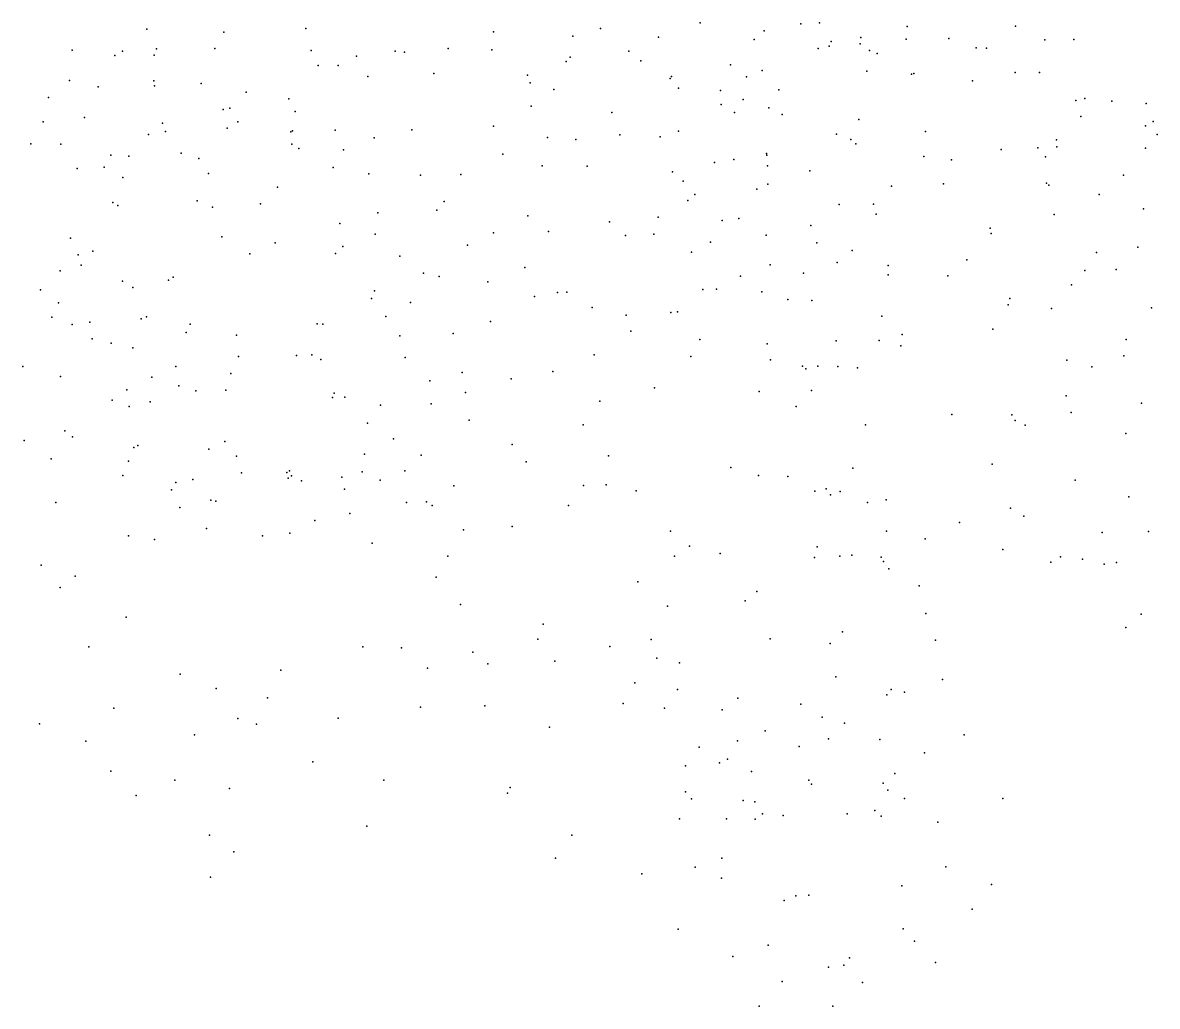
# Model space of a CAD drawing. Header units: metres. Extents: x -23.9 to 23.9, y -28.5 to 28.5.
# Drawn here: x -15.73 to -10.32, y -18.77 to -14.08 of the extents above; entities that cross this region are included whole.
import ezdxf

# ---------------------------------------------------------------- set-up
doc = ezdxf.new("R2010")
doc.units = ezdxf.units.M

msp = doc.modelspace()

# ---------------------------------------------------------------- linework, layer by layer
for p in [(-14.3811, -14.107, -1.5162), (-12.9766, -14.1072, 11.8786), (-12.5022, -14.0792, -0.2657), (-12.022, -14.0848, 7.5217), (-11.9334, -14.0798, 8.8459), (-11.5156, -14.0982, 9.1675), (-11.0002, -14.0952, 10.3849), (-15.1378, -14.1095, 2.4209), (-14.7711, -14.1243, -10.8102), (-13.4876, -14.1226, -8.0096), (-13.1096, -14.1439, 0.9244), (-12.7006, -14.1478, 0.8367), (-12.245, -14.1598, 11.0743), (-12.1971, -14.1178, 11.5529), (-11.7374, -14.1494, -0.5942), (-11.5215, -14.1574, 7.5886), (-11.3169, -14.1552, -1.6075), (-10.8603, -14.1617, 9.6665), (-10.7222, -14.1593, 10.1788), (-15.4945, -14.2099, -1.5414), (-15.2537, -14.2152, -9.8994), (-15.0926, -14.2033, 1.4471), (-14.8137, -14.2023, 2.1663), (-14.3555, -14.2111, 1.8803), (-13.9547, -14.2151, -8.446), (-13.7024, -14.2022, -8.775), (-13.4952, -14.2082, -1.6736), (-12.8423, -14.2156, -1.8208), (-11.9398, -14.2019, 10.1144), (-11.8875, -14.1905, 8.4702), (-11.878, -14.1691, -1.1342), (-11.7398, -14.1801, 8.1623), (-11.6956, -14.2112, 11.4011), (-11.1866, -14.1991, 9.9511), (-11.1382, -14.2003, 8.9819), (-15.2906, -14.2353, 2.7187), (-15.1029, -14.2339, -10.9992), (-14.1398, -14.2396, 3.3113), (-13.9107, -14.219, 3.03), (-13.1414, -14.265, 2.5835), (-13.121, -14.2433, 0.3023), (-12.7854, -14.2604, -0.1296), (-11.659, -14.2265, -1.4991), (-14.3229, -14.2837, -0.7947), (-14.2276, -14.2835, -7.547), (-13.7703, -14.3213, -8.0239), (-12.3572, -14.2808, 12.8001), (-12.2066, -14.3067, 1.1059), (-11.7079, -14.3109, 10.6397), (-11.4848, -14.3207, -0.0434), (-11.0011, -14.3172, -1.612), (-10.8851, -14.3171, -11.8802), (-15.5064, -14.3556, -8.0539), (-15.1055, -14.356, 3.2973), (-14.8794, -14.3693, -9.8117), (-14.0852, -14.336, -1.3787), (-13.3249, -14.3293, 13.0299), (-13.3124, -14.3665, 12.0283), (-12.645, -14.345, 11.4433), (-12.6393, -14.3362, 2.4459), (-12.282, -14.337, 10.6328), (-11.4956, -14.325, 8.8819), (-11.2056, -14.3567, 8.618), (-15.3696, -14.3856, -1.8576), (-15.1016, -14.3796, 0.9597), (-14.6644, -14.41, -8.7716), (-13.1999, -14.3984, 11.6182), (-12.6052, -14.392, 13.0215), (-12.4049, -14.403, 12.3897), (-12.128, -14.3998, -1.3203), (-15.6063, -14.4362, -9.8084), (-14.4617, -14.4424, -1.6449), (-13.3066, -14.4774, 0.9167), (-12.4015, -14.4698, 0.8752), (-12.2969, -14.4447, 11.9023), (-12.1755, -14.4852, 15.0916), (-10.7133, -14.4507, 0.3339), (-10.6692, -14.4403, -12.2881), (-10.5416, -14.4537, -2.3743), (-10.378, -14.4644, -11.1467), (-15.4346, -14.5306, -9.006), (-14.7742, -14.4923, -8.2256), (-14.7425, -14.4873, 3.4714), (-14.4323, -14.5022, -10.6581), (-12.9227, -14.507, 2.28), (-12.3383, -14.5078, 1.9676), (-12.1114, -14.5165, 1.5696), (-11.7459, -14.5404, -0.0838), (-10.689, -14.5267, -11.3659), (-15.6319, -14.5522, -9.2977), (-15.0636, -14.5577, -8.953), (-14.7556, -14.5816, 1.4948), (-14.7047, -14.5525, -11.0048), (-14.2404, -14.5922, -9.4049), (-13.8757, -14.5896, -9.6676), (-13.4865, -14.5727, -1.5842), (-10.3807, -14.5703, -3.0032), (-10.3444, -14.5502, 15.0262), (-15.1304, -14.6115, -11.2132), (-15.0502, -14.5974, -8.0508), (-14.4527, -14.5992, -9.7078), (-14.4449, -14.5954, 1.6311), (-14.0558, -14.6282, -0.9781), (-13.2288, -14.626, 0.1648), (-13.0949, -14.6362, 12.7929), (-12.8851, -14.6136, 11.1843), (-12.6935, -14.623, 0.0845), (-12.6056, -14.597, 12.6725), (-11.8526, -14.6106, 15.8153), (-11.785, -14.6353, -1.4056), (-11.4295, -14.5986, 15.0624), (-10.8047, -14.6374, -11.7485), (-10.3244, -14.6123, -12.4087), (-15.6914, -14.6565, 1.2773), (-15.5481, -14.6585, -11.4352), (-14.9749, -14.7016, 2.2081), (-14.4473, -14.659, 2.0653), (-14.415, -14.6796, -10.2149), (-14.2012, -14.686, -8.5461), (-11.7612, -14.6567, 14.7629), (-11.0689, -14.6843, 0.1191), (-10.8936, -14.6751, 15.1429), (-10.8031, -14.6707, 14.7033), (-10.3812, -14.6776, 15.3933), (-15.3092, -14.7101, -7.8308), (-15.2237, -14.7163, 1.8552), (-14.8914, -14.7259, -9.2566), (-13.443, -14.7053, 11.7824), (-12.4336, -14.7451, 15.5303), (-12.3426, -14.7321, -0.0386), (-12.1862, -14.703, 11.5422), (-12.1846, -14.7115, 1.0704), (-11.4364, -14.7169, -1.7817), (-11.3043, -14.7324, 15.4847), (-10.8568, -14.7193, -2.5645), (-15.4708, -14.7738, -2.0744), (-15.3422, -14.7684, 0.8929), (-14.8445, -14.7975, 1.2175), (-14.2506, -14.7691, -8.9467), (-14.0813, -14.8002, 3.0053), (-13.8348, -14.8054, -10.1124), (-13.6423, -14.8029, -9.4872), (-13.2543, -14.7615, 11.3098), (-13.0403, -14.7639, 2.0632), (-12.6339, -14.7904, -1.887), (-12.181, -14.7609, 14.7602), (-11.9803, -14.7853, -0.1022), (-10.4859, -14.8067, 0.4208), (-15.2535, -14.8169, 1.4845), (-14.5157, -14.8635, -1.4524), (-12.5833, -14.8343, 11.1467), (-12.1791, -14.8491, -1.2137), (-11.5903, -14.858, 0.2518), (-11.3431, -14.8481, -2.337), (-10.8524, -14.845, -2.9002), (-10.8412, -14.8538, -1.5345), (-12.527, -14.8978, 15.1442), (-12.2328, -14.8732, 15.8493), (-10.6007, -14.8985, -1.9919), (-15.3011, -14.9364, -11.5215), (-15.2768, -14.9505, 2.1211), (-14.8984, -14.9281, -11.1474), (-14.8263, -14.9579, -2.0051), (-14.5965, -14.9429, 3.3436), (-13.7214, -14.9324, -1.6042), (-12.5612, -14.9265, 1.9272), (-11.8399, -14.9452, -0.9546), (-11.6772, -14.9442, 15.9477), (-10.3899, -14.9665, -11.8712), (-14.0385, -14.9861, -0.8967), (-13.7568, -14.9735, -9.1679), (-13.3228, -14.9995, -2.2062), (-12.7023, -15.0062, 0.6322), (-12.3979, -15.0227, 14.8542), (-12.3186, -15.0124, 0.5034), (-11.6638, -14.9915, 14.6495), (-10.8159, -14.9935, 15.5646), (-14.219, -15.0365, -10.4056), (-13.487, -15.0807, -9.7512), (-13.2243, -15.0748, 1.8617), (-12.9348, -15.0278, 11.1309), (-11.9753, -15.0466, 1.2005), (-11.1205, -15.0589, -2.9141), (-15.5025, -15.1063, -7.7852), (-14.7803, -15.0995, -7.9098), (-14.5266, -15.1285, -0.8738), (-14.0507, -15.0875, 2.163), (-12.8587, -15.093, 0.1307), (-12.7223, -15.0875, -2.1623), (-12.4536, -15.1253, -1.8784), (-12.1879, -15.0926, 11.4967), (-11.9465, -15.1279, -1.55), (-11.1155, -15.0837, 0.2443), (-15.4653, -15.1858, 0.3229), (-15.3959, -15.1691, 1.4762), (-14.6474, -15.1818, -1.7162), (-14.2403, -15.1802, -8.1718), (-14.2053, -15.1454, 3.2094), (-13.6113, -15.1392, 2.0826), (-12.5443, -15.1737, 12.3877), (-11.778, -15.1652, -2.3074), (-10.6134, -15.1752, 0.0773), (-10.4179, -15.1489, 15.6725), (-15.4506, -15.2345, 1.8416), (-13.9337, -15.1922, 2.6461), (-12.169, -15.2335, 11.8066), (-11.8491, -15.2224, 0.8784), (-11.6059, -15.2373, 0.2627), (-11.2316, -15.21, 14.9368), (-15.5518, -15.2628, -0.1025), (-15.0134, -15.293, -1.9806), (-13.8203, -15.2729, -1.3903), (-13.7449, -15.2892, -10.2171), (-13.3383, -15.2461, 11.5487), (-12.3099, -15.2872, 1.8991), (-12.0099, -15.2739, 1.5823), (-11.6074, -15.2819, 15.8973), (-11.3218, -15.2866, -2.6724), (-10.6689, -15.2601, -3.1933), (-10.5204, -15.2553, -0.4203), (-15.2542, -15.3109, 2.732), (-15.205, -15.341, -11.4305), (-15.0345, -15.3074, 3.1537), (-13.5146, -15.3138, -9.4411), (-12.4244, -15.3494, 15.6101), (-10.7328, -15.329, 15.6342), (-15.6452, -15.3524, 1.0981), (-14.0688, -15.3933, 2.3918), (-14.0532, -15.3582, 2.9459), (-13.2912, -15.3842, 11.8643), (-13.1814, -15.3653, -2.2681), (-13.1373, -15.3646, 12.1874), (-12.4888, -15.3516, 15.1451), (-12.2088, -15.3618, 14.7709), (-12.0851, -15.3988, 15.8652), (-11.9703, -15.4036, -1.9473), (-11.0268, -15.3939, 14.5811), (-15.5598, -15.4153, -1.7835), (-13.8816, -15.4135, -10.5314), (-13.0175, -15.4363, 1.8213), (-12.6096, -15.4578, -0.0298), (-11.0345, -15.4244, -3.0819), (-10.8288, -15.4424, -0.6716), (-10.3516, -15.4385, 13.7666), (-15.5917, -15.4835, 0.7026), (-15.4106, -15.5071, -8.1107), (-15.1657, -15.4914, 1.2038), (-15.1393, -15.481, 2.2935), (-14.0004, -15.4791, -8.3215), (-13.5007, -15.5042, 1.9819), (-12.8543, -15.4731, 11.3926), (-12.6421, -15.4614, 1.9417), (-11.6374, -15.4785, -2.4694), (-15.4942, -15.5183, -11.4086), (-14.9512, -15.556, -10.7935), (-14.9322, -15.5169, -9.2134), (-14.3274, -15.5154, -1.3096), (-14.2995, -15.5164, 2.1759), (-13.6787, -15.5612, -1.7249), (-12.8321, -15.55, -2.1687), (-11.5407, -15.5658, 15.6425), (-11.1076, -15.5394, 14.8787), (-15.3983, -15.586, -8.8895), (-15.3087, -15.6064, 1.9253), (-14.7112, -15.5688, 3.131), (-13.9325, -15.5726, -1.0846), (-12.5044, -15.589, 11.2285), (-12.1831, -15.6103, 1.6406), (-11.8536, -15.596, 0.1948), (-11.6498, -15.594, 0.7338), (-11.5468, -15.6197, 15.044), (-10.4731, -15.5899, -0.6382), (-15.2056, -15.6286, 0.6971), (-14.701, -15.6697, -8.2581), (-14.4246, -15.6662, 2.959), (-14.3516, -15.663, -10.9572), (-13.9076, -15.6752, -0.7395), (-13.0079, -15.6622, 11.6929), (-12.547, -15.6699, -2.357), (-10.4836, -15.6677, -0.1967), (-15.7298, -15.7176, -10.3555), (-15, -15.7184, -8.5351), (-14.309, -15.6855, 2.5782), (-12.1664, -15.686, -2.2243), (-12.0141, -15.7162, -0.1708), (-11.9984, -15.7293, 15.1298), (-11.9412, -15.7172, 11.6963), (-11.8464, -15.7175, 15.5336), (-11.7522, -15.7248, 1.0525), (-10.7556, -15.6885, 15.4384), (-10.6367, -15.7205, 0.3428), (-15.5493, -15.7658, -0.3118), (-15.1142, -15.7694, -1.8883), (-14.7384, -15.751, 2.6786), (-13.6356, -15.746, -9.0334), (-13.4025, -15.7772, -1.8684), (-13.2045, -15.7423, 1.8476), (-15.2329, -15.8293, 1.09), (-14.986, -15.8099, -8.9883), (-14.9049, -15.8344, 0.0727), (-14.7615, -15.8313, -10.8843), (-13.7908, -15.7867, -9.8169), (-12.7194, -15.82, 12.2097), (-12.2214, -15.8378, 11.0808), (-11.9712, -15.8325, -2.4702), (-15.3037, -15.878, 1.4552), (-15.1228, -15.8863, -10.5293), (-14.2545, -15.8662, -1.4151), (-14.2452, -15.8458, -0.9836), (-14.1944, -15.8641, -8.2511), (-13.6207, -15.8424, -1.0348), (-12.9805, -15.8829, 11.2465), (-10.7579, -15.8586, 15.0588), (-15.2231, -15.9094, 0.3679), (-14.0245, -15.9031, 1.7922), (-13.7834, -15.896, -8.523), (-12.0454, -15.9084, 12.1267), (-10.7342, -15.9372, -2.8959), (-10.3994, -15.8925, 15.1231), (-14.0878, -15.9884, -9.7849), (-13.6023, -15.9742, -1.6143), (-13.0602, -15.9964, 1.4452), (-11.7145, -15.9969, 0.6691), (-11.3029, -15.9464, -0.0599), (-11.0182, -15.9491, -2.6129), (-11.0022, -15.9755, -2.1129), (-10.9545, -15.9974, 0.2515), (-15.5285, -16.0254, -9.2296), (-15.4919, -16.0537, -0.5176), (-10.4746, -16.0372, -2.5892), (-15.7228, -16.0708, -10.2238), (-15.1999, -16.104, -9.1846), (-15.1818, -16.094, 1.7361), (-14.7667, -16.0758, -2.256), (-13.9636, -16.0627, -10.555), (-13.3976, -16.0901, 1.6618), (-15.5948, -16.1585, -1.1469), (-14.8434, -16.1116, -8.8631), (-14.7107, -16.145, -9.4787), (-14.1013, -16.1365, -1.7199), (-13.8322, -16.1408, 1.4491), (-12.9385, -16.1437, -2.5573), (-15.2256, -16.1692, -2.1009), (-14.459, -16.2157, -8.4992), (-13.9087, -16.216, -9.065), (-13.3315, -16.1725, 1.1696), (-12.3561, -16.1989, 12.3201), (-11.7743, -16.2034, -2.5854), (-11.1106, -16.1845, -0.3114), (-15.2531, -16.237, 0.7238), (-14.9186, -16.2571, -0.6113), (-14.6876, -16.2244, -0.2964), (-14.4709, -16.224, -9.8517), (-14.4651, -16.2503, -9.2597), (-14.4492, -16.2389, 1.9761), (-14.4015, -16.2629, -10.6327), (-14.2096, -16.2458, -1.1991), (-14.1121, -16.2209, 1.7066), (-14.0272, -16.2598, -8.6656), (-12.2238, -16.2378, -2.6907), (-12.0843, -16.2421, 11.0976), (-10.715, -16.2603, -2.3205), (-15.0205, -16.3061, 0.1677), (-14.9996, -16.2712, -10.2995), (-14.1964, -16.3034, -10.1462), (-13.6757, -16.2866, -1.2623), (-13.0575, -16.2859, 11.2945), (-12.9499, -16.2817, 12.1365), (-12.807, -16.311, 11.0617), (-11.9553, -16.3123, 12.0496), (-11.9025, -16.3014, 0.878), (-11.8352, -16.3135, 0.2856), (-15.5725, -16.3668, -10.0696), (-14.8327, -16.3552, 1.8311), (-14.8093, -16.3594, -9.9782), (-13.9008, -16.3663, -0.9311), (-13.8062, -16.3638, 0.8826), (-11.881, -16.3301, 11.3701), (-11.7055, -16.3658, -0.0855), (-11.6156, -16.3536, -1.1334), (-10.4608, -16.3388, 1.0586), (-14.9804, -16.3901, -9.4975), (-14.1708, -16.4188, -1.9238), (-13.7797, -16.3805, -1.6084), (-13.1288, -16.3809, 11.6418), (-11.0241, -16.3932, -0.0257), (-10.9595, -16.4323, -1.9088), (-14.3375, -16.4526, 1.11), (-13.3978, -16.4812, 1.0015), (-11.2667, -16.461, -2.3091), (-15.2263, -16.5251, -9.8383), (-14.8536, -16.4901, -2.2499), (-14.5876, -16.5247, 1.4458), (-14.4565, -16.513, -2.1721), (-13.6305, -16.4967, -2.0204), (-12.6428, -16.5035, 12.2054), (-11.6153, -16.5026, -0.4414), (-11.4302, -16.5389, -1.4242), (-10.5869, -16.5091, -0.542), (-10.367, -16.5046, -0.9708), (-15.1024, -16.5429, -0.9556), (-14.0642, -16.561, 0.7581), (-12.5531, -16.5746, -2.6786), (-11.9456, -16.5778, 11.6724), (-11.0606, -16.5897, -0.9344), (-13.7037, -16.623, -1.3375), (-12.6253, -16.6225, 1.1848), (-12.4066, -16.6096, 11.1505), (-11.9575, -16.6285, -1.4853), (-11.8362, -16.6226, 0.6969), (-11.7801, -16.6171, 12.367), (-11.6407, -16.6266, 0.258), (-11.6296, -16.6481, -0.9124), (-10.7854, -16.6254, -1.4749), (-10.6804, -16.6368, 0.5709), (-15.6414, -16.6657, -1.4272), (-11.6038, -16.682, -2.302), (-10.832, -16.6516, -0.2576), (-10.5774, -16.6598, -2.1313), (-10.5187, -16.6523, 0.8835), (-15.4796, -16.7178, -1.0011), (-13.7602, -16.7225, 0.8405), (-12.7991, -16.7448, 11.7285), (-15.5509, -16.7718, -1.8543), (-12.2315, -16.791, 12.6127), (-11.4595, -16.764, -1.7961), (-13.6435, -16.8529, -1.6122), (-12.6586, -16.8601, -1.2583), (-12.2886, -16.8353, -2.4209), (-15.2374, -16.9135, -0.788), (-11.4279, -16.8961, -0.6662), (-10.401, -16.8984, -0.245), (-13.2502, -16.9457, -2.0448), (-10.4742, -16.9619, 0.1535), (-13.275, -17.018, -1.2448), (-12.7359, -17.0189, -1.702), (-12.1685, -17.0158, -1.4878), (-11.8236, -16.9834, 12.7221), (-11.3811, -17.0234, 12.2742), (-15.4141, -17.0552, -2.0471), (-14.1098, -17.054, -1.1177), (-13.9258, -17.0587, 0.5799), (-13.5845, -17.0794, -0.98), (-12.9333, -17.0521, 0.919), (-11.883, -17.038, 11.4439), (-13.5133, -17.1349, 0.878), (-13.1953, -17.1222, -1.6231), (-12.708, -17.108, 12.1327), (-12.6, -17.1301, 11.7337), (-14.9798, -17.1852, 0.1168), (-14.5, -17.1663, 0.7704), (-13.802, -17.1567, 0.0381), (-12.8143, -17.2261, 0.6218), (-11.8553, -17.1972, -1.5091), (-11.347, -17.21, -0.9792), (-14.8087, -17.2534, 0.5401), (-12.6105, -17.2585, 12.4587), (-11.6135, -17.2828, 13.136), (-11.5921, -17.2579, -0.1011), (-11.5283, -17.2713, 11.6308), (-15.2952, -17.3476, -0.7591), (-14.5632, -17.2979, -1.8351), (-13.8341, -17.3413, -0.5934), (-13.5275, -17.3354, 0.5945), (-12.8684, -17.3244, -1.4964), (-12.6721, -17.3462, 0.1502), (-12.3226, -17.2996, 11.4857), (-12.0227, -17.3272, 0.4417), (-14.7043, -17.3956, -0.1395), (-14.2265, -17.3944, 0.224), (-12.3975, -17.3554, 0.393), (-11.9216, -17.389, 13.4913), (-15.6501, -17.4214, -1.4641), (-14.6154, -17.4233, 0.2262), (-13.2198, -17.4381, 0.3758), (-12.1923, -17.4552, 13.1612), (-11.8145, -17.4189, 0.1825), (-15.4285, -17.5048, -1.8191), (-14.9108, -17.4737, -1.9663), (-12.3251, -17.5027, 14.415), (-11.8914, -17.4931, 14.2697), (-11.647, -17.4962, 13.6695), (-11.2441, -17.4739, 13.2545), (-12.5075, -17.5331, -0.1024), (-12.0307, -17.53, 14.904), (-11.4338, -17.5593, 12.6825), (-14.3478, -17.603, -0.2098), (-12.4108, -17.6082, 14.7945), (-12.3718, -17.5896, 12.5548), (-15.3095, -17.6467, -1.2042), (-12.5723, -17.6221, 12.0881), (-12.258, -17.6482, 13.4733), (-11.5743, -17.6585, -1.0956), (-15.0042, -17.6905, -1.6852), (-14.01, -17.6902, -1.1172), (-13.4068, -17.7248, -0.3812), (-11.9852, -17.6905, 13.7422), (-11.9718, -17.7098, -0.3737), (-11.6302, -17.7043, -0.5888), (-15.1889, -17.7639, -0.5599), (-14.7445, -17.7303, -0.1988), (-13.4195, -17.7528, -0.9523), (-12.5722, -17.746, -1.445), (-12.544, -17.7786, 14.2289), (-11.608, -17.7384, 12.0117), (-11.5283, -17.7772, 14.2029), (-11.0603, -17.777, 13.1185), (-12.2967, -17.787, 11.8627), (-12.242, -17.793, 13.9695), (-11.6707, -17.8348, 12.4801), (-12.6006, -17.8747, -0.2891), (-12.377, -17.8747, 12.9774), (-12.2404, -17.8753, 15.1458), (-12.2059, -17.8499, -1.0987), (-12.1062, -17.8584, 12.2919), (-11.8012, -17.8502, -0.8815), (-11.6392, -17.8619, 15.0447), (-11.3692, -17.8899, 13.7526), (-14.0906, -17.91, -0.6505), (-14.8404, -17.9524, -1.3126), (-13.1143, -17.9523, -1.2501), (-14.7232, -18.031, -0.4062), (-13.1913, -18.0626, -0.8154), (-12.5265, -18.105, -1.0532), (-12.399, -18.0622, -0.7366), (-11.3323, -18.1037, 14.5446), (-14.8358, -18.1528, -0.7673), (-12.7797, -18.136, -0.5472), (-12.4004, -18.157, 13.9637), (-11.5415, -18.1942, 15.0211), (-11.1149, -18.1879, 12.9355), (-12.1024, -18.264, 13.6582), (-12.0462, -18.2414, 15.2174), (-11.9846, -18.2384, 12.5943), (-11.206, -18.3053, 13.4741), (-12.6067, -18.4001, 14.774), (-11.5353, -18.3981, 14.1472), (-12.179, -18.4764, 13.1086), (-11.4807, -18.4581, 14.7749), (-12.3473, -18.5313, 14.0892), (-11.7912, -18.5376, 13.5357), (-11.8901, -18.5816, 14.0447), (-11.8177, -18.5718, 12.8546), (-11.3812, -18.5596, 13.2173), (-12.1119, -18.6502, 14.9592), (-11.7287, -18.6538, 13.2068), (-12.2208, -18.7673, 14.4336), (-11.8704, -18.7681, 14.7106)]:
    msp.add_point(p)

doc.saveas('drawing.dxf')
